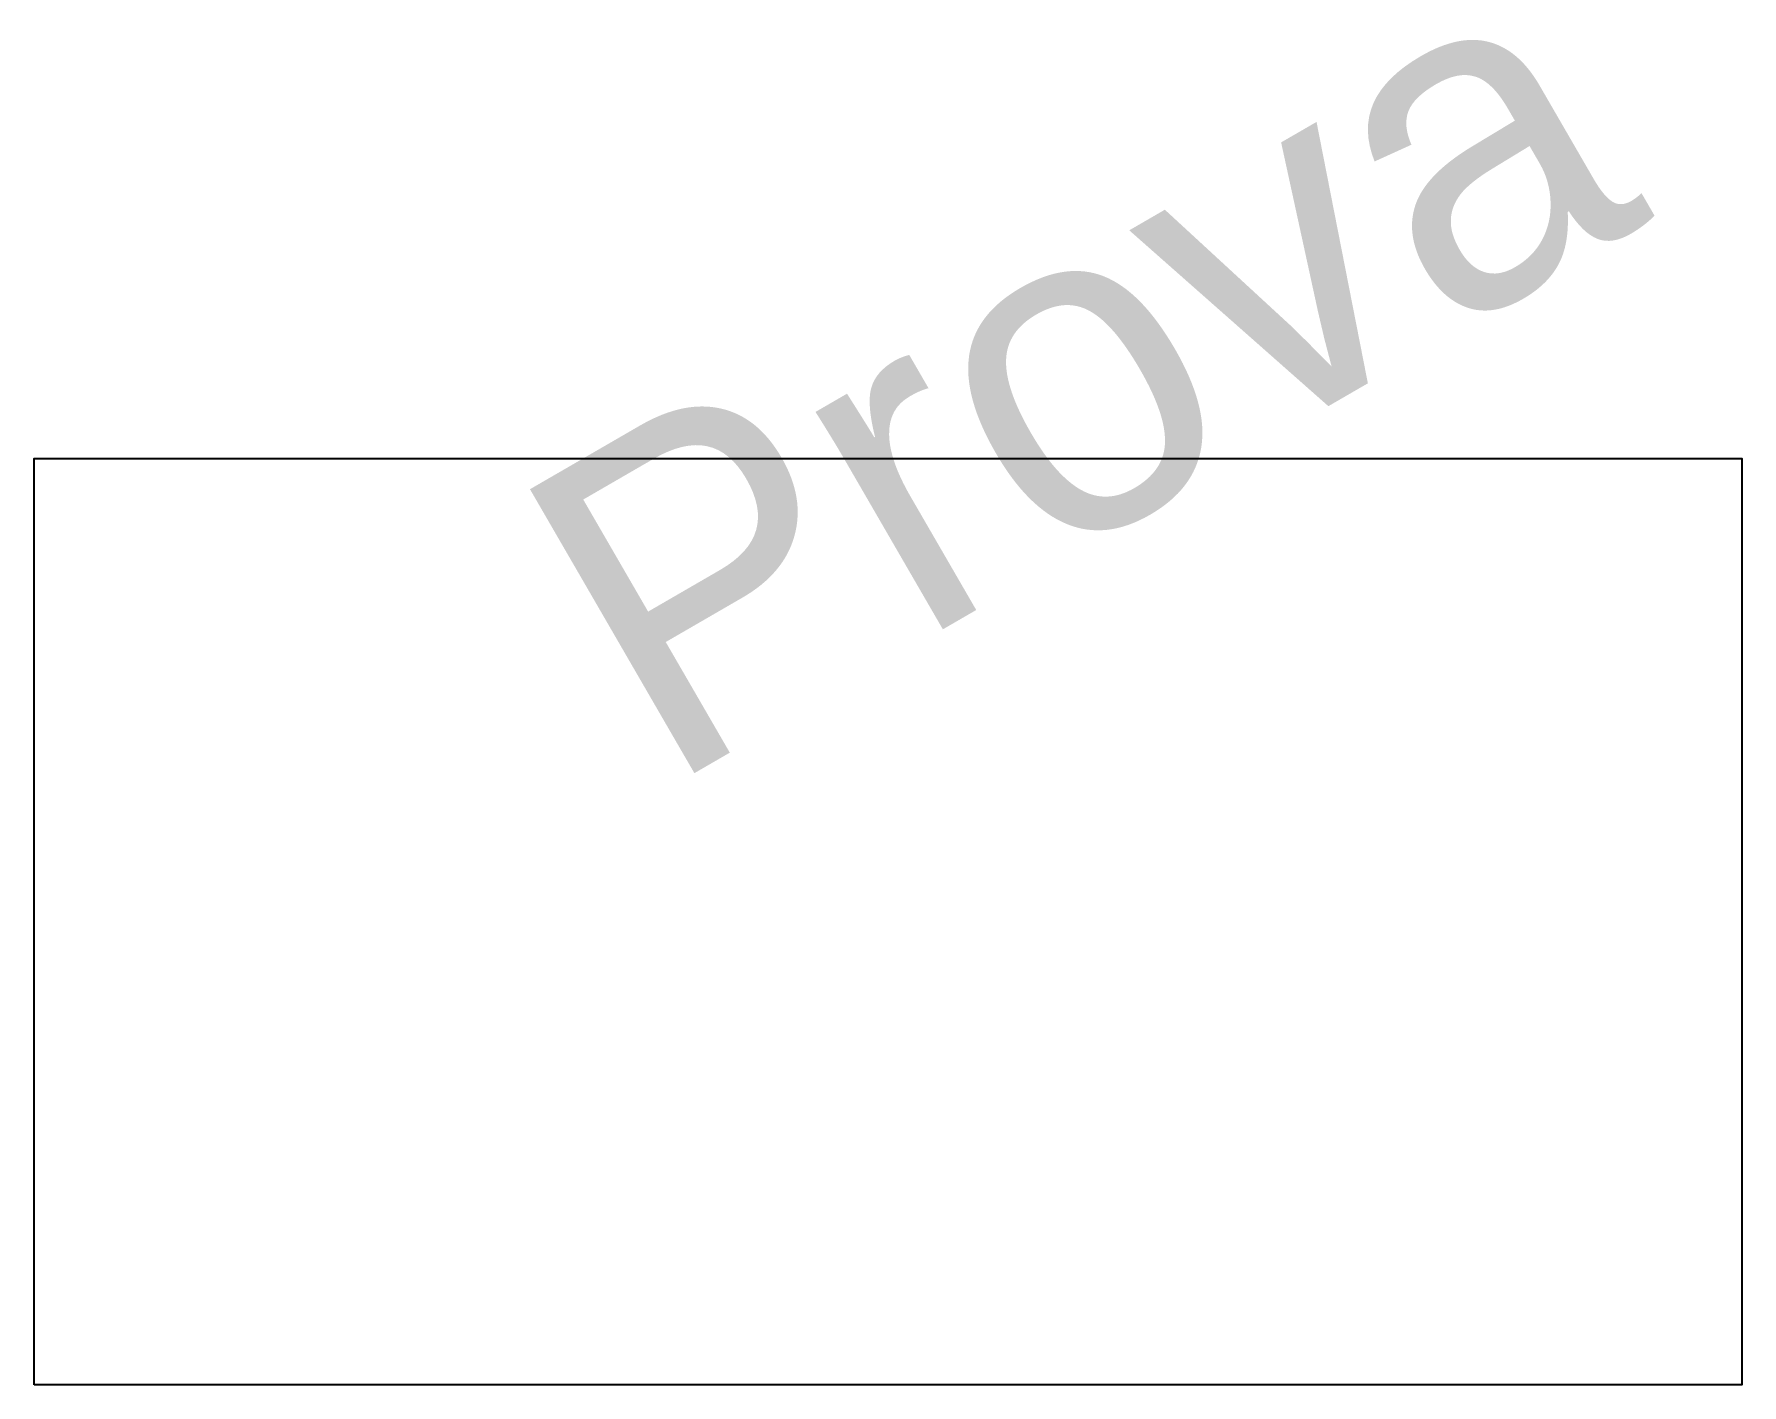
# Model space of a CAD drawing. Extents: x 0 to 52, y -0.1 to 41.1.
import ezdxf

# ---------------------------------------------------------------- set-up
doc = ezdxf.new("R2010")
doc.units = 0
doc.layers.get('0').update_dxf_attribs({"linetype": 'CONTINUOUS'})

msp = doc.modelspace()

# ---------------------------------------------------------------- linework, layer by layer
msp.add_lwpolyline([(-0.040715, -0.072827), (-0.040715, 28.163975), (51.99902, 28.163975), (51.99902, -0.072827), (-0.040715, -0.072827)])

# ---------------------------------------------------------------- texts
msp.add_text('Prova', height=10, rotation=30.068579).set_placement((19.129992, 18.020803))

doc.saveas('drawing.dxf')
